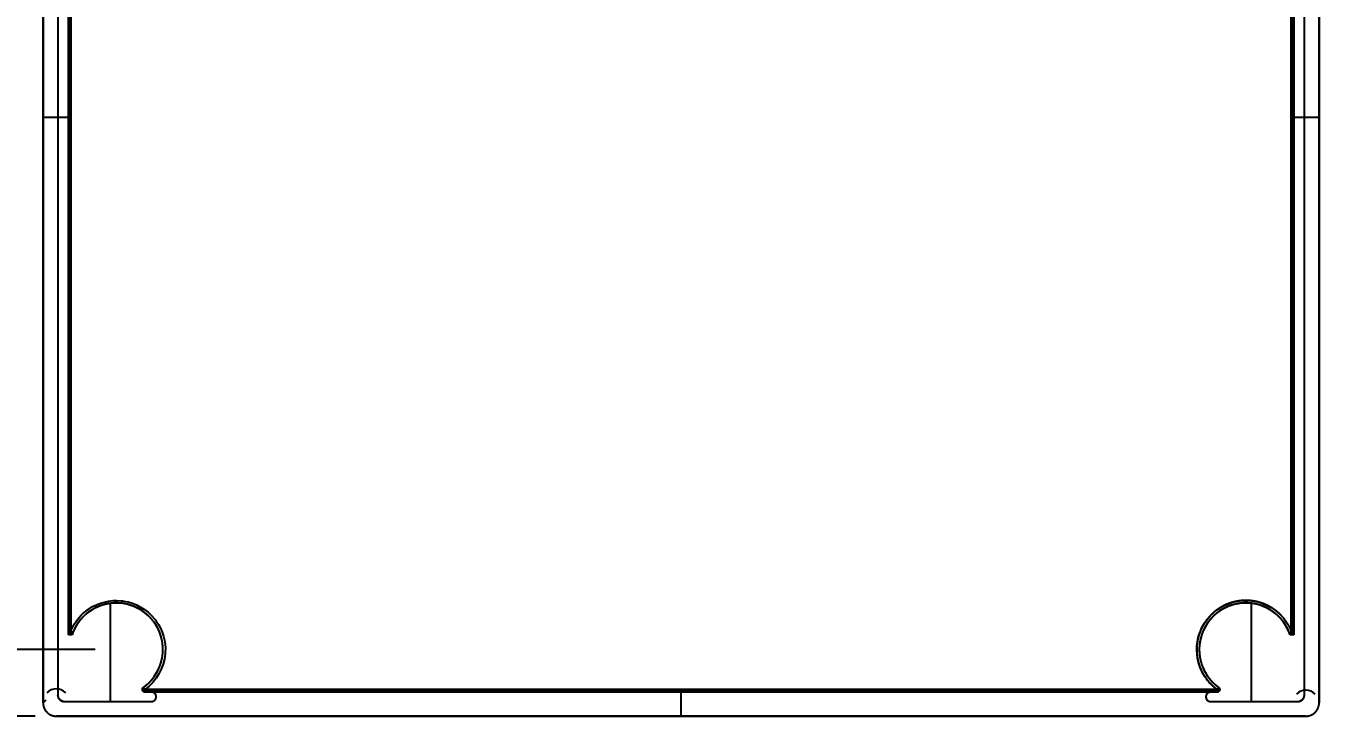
# Model space of a CAD drawing. Header units: inches. Extents: x 220 to 414, y 385 to 656.
# Drawn here: x 270.1 to 367.3, y 552.1 to 604 of the extents above; entities that cross this region are included whole.
import ezdxf

# ---------------------------------------------------------------- set-up
doc = ezdxf.new("R2010")
doc.units = ezdxf.units.IN
doc.layers.add('1', color=7, linetype='Continuous', true_color=0xffffff)
doc.styles.add('blockfont', font='simplex.shx')
doc.dimstyles.get("Standard").update_dxf_attribs({"dimtxt": 0.18, "dimasz": 0.18, "dimexe": 0.18, "dimexo": 0.0625, "dimgap": 0.09, "dimtad": 0, "dimtih": 1, "dimtoh": 1, "dimdec": 4, "dimzin": 0, "dimdsep": 46, "dimtxsty": 'Standard', "dimcen": 0.09, "dimadec": 0, "dimazin": 0, "dimtfac": 1, "dimtdec": 4, "dimtofl": 0, "dimtmove": 0, "dimatfit": 3, "dimfxl": 0, "dimtolj": 1, "dimtzin": 0, "dimarcsym": 0})

# ---------------------------------------------------------------- blocks, each defined once
blk = doc.blocks.new('_D2')
at = {"layer": '1', "color": 7}
for p, q in [((275.435, 642.121), (223.136, 642.121)), ((226.311, 642.121), (225.46, 638.946)), ((226.311, 642.121), (226.311, 600.301)), ((226.311, 642.121), (227.161, 638.946)), ((227.161, 638.946), (225.46, 638.946)), ((226.311, 552.131), (226.311, 593.951)), ((226.311, 552.131), (225.46, 555.306)), ((225.46, 555.306), (227.161, 555.306)), ((226.311, 552.131), (227.161, 555.306)), ((270.78, 552.131), (223.136, 552.131))]:
    blk.add_line(p, q, dxfattribs=at)
at = {"layer": '1', "color": 7, "insert": (220.344, 594.513), "char_height": 3.175, "attachment_point": 7, "line_spacing_factor": 0.903614, "style": 'blockfont'}
blk.add_mtext('\\W01.350;\\Fsimplex.shx;90.0', dxfattribs=at)
blk = doc.blocks.new('_D10')
at = {"layer": '1', "color": 7}
for p, q in [((280.282, 621.085), (258.55, 621.085)), ((261.725, 621.085), (260.874, 617.91)), ((261.725, 621.085), (261.725, 600.308)), ((261.725, 621.085), (262.576, 617.91)), ((262.576, 617.91), (260.874, 617.91)), ((261.725, 552.131), (261.725, 593.958)), ((261.725, 552.131), (260.874, 555.306)), ((260.874, 555.306), (262.576, 555.306)), ((261.725, 552.131), (262.576, 555.306)), ((270.78, 552.131), (258.55, 552.131))]:
    blk.add_line(p, q, dxfattribs=at)
at = {"layer": '1', "color": 7, "insert": (255.759, 594.52), "char_height": 3.175, "attachment_point": 7, "line_spacing_factor": 0.903614, "style": 'blockfont'}
blk.add_mtext('\\W01.350;\\Fsimplex.shx;69.0', dxfattribs=at)
blk = doc.blocks.new('_D14')
at = {"layer": '1', "color": 7}
for p, q in [((275.285, 637.116), (242.048, 637.116)), ((245.223, 637.116), (244.372, 633.941)), ((245.223, 637.116), (245.223, 600.301)), ((245.223, 637.116), (246.074, 633.941)), ((246.074, 633.941), (244.372, 633.941)), ((245.223, 557.136), (245.223, 593.951)), ((245.223, 557.136), (244.372, 560.311)), ((244.372, 560.311), (246.074, 560.311)), ((245.223, 557.136), (246.074, 560.311)), ((275.285, 557.136), (242.048, 557.136))]:
    blk.add_line(p, q, dxfattribs=at)
at = {"layer": '1', "color": 7, "insert": (239.257, 594.513), "char_height": 3.175, "attachment_point": 7, "line_spacing_factor": 0.903614, "style": 'blockfont'}
blk.add_mtext('\\W01.350;\\Fsimplex.shx;80.0', dxfattribs=at)

msp = doc.modelspace()

# ---------------------------------------------------------------- linework, layer by layer
at = {"layer": '1', "color": 21}
for p, q in [((271.36678, 553.1324), (271.36678, 641.11993)), ((367.26209, 641.11993), (367.26209, 553.1324)), ((271.36678, 553.1324), (271.60358, 553.3692)), ((319.31443, 553.94165), (319.31443, 553.93324)), ((366.26113, 552.13144), (272.36773, 552.13144))]:
    msp.add_line(p, q, dxfattribs=at)
at = {"layer": '1', "color": 191}
for p, q in [((271.36678, 641.1199), (271.36678, 553.13244)), ((272.46787, 640.5193), (272.46787, 553.73304)), ((272.46787, 640.5193), (272.46787, 553.73304)), ((366.16099, 553.73304), (366.16099, 640.5193)), ((366.16099, 553.73304), (366.16099, 640.5193)), ((367.26209, 553.13244), (367.26209, 641.1199)), ((273.26867, 558.23751), (273.26867, 636.01482)), ((273.26867, 558.23751), (273.26867, 636.01482)), ((273.36301, 558.38885), (273.36301, 635.86348)), ((273.45735, 558.5402), (273.45735, 635.71214)), ((273.45735, 635.71214), (273.45735, 558.5402)), ((365.17152, 635.71212), (365.17152, 558.5402)), ((365.17152, 558.5402), (365.17152, 635.71212)), ((365.26586, 635.86347), (365.26586, 558.38885)), ((365.3602, 636.01482), (365.3602, 558.23751)), ((365.3602, 636.01482), (365.3602, 558.23751)), ((272.46787, 597.12617), (271.36678, 597.12617)), ((273.26867, 597.12617), (272.46787, 597.12617)), ((273.26867, 597.12617), (273.45735, 597.12617)), ((365.3602, 597.12617), (365.17152, 597.12617)), ((366.16099, 597.12617), (365.3602, 597.12617)), ((367.26209, 597.12617), (366.16099, 597.12617)), ((276.44613, 553.23254), (276.44613, 560.59488)), ((362.18275, 553.23254), (362.18275, 560.59488)), ((273.45735, 558.5402), (273.26867, 558.23751)), ((273.26867, 558.23751), (273.45735, 558.5402)), ((273.54629, 558.23751), (273.26867, 558.23751)), ((273.54629, 558.23751), (273.26867, 558.23751)), ((273.50156, 558.38976), (273.36358, 558.38976)), ((273.40748, 558.23751), (273.40748, 558.46019)), ((273.45735, 558.5402), (273.54629, 558.23751)), ((273.54629, 558.23751), (273.45735, 558.5402)), ((365.17152, 558.5402), (365.08258, 558.23751)), ((365.08258, 558.23751), (365.17152, 558.5402)), ((365.3602, 558.23751), (365.08258, 558.23751)), ((365.3602, 558.23751), (365.08258, 558.23751)), ((365.26529, 558.38976), (365.12731, 558.38976)), ((365.17152, 558.5402), (365.3602, 558.23751)), ((365.3602, 558.23751), (365.17152, 558.5402)), ((365.22139, 558.23751), (365.22139, 558.46019)), ((278.97806, 554.21924), (279.03327, 554.14274)), ((279.03327, 554.14274), (278.97806, 554.21924)), ((279.04001, 554.12192), (279.04001, 554.02758)), ((279.04001, 554.02758), (279.04001, 554.12192)), ((279.04001, 554.12192), (359.58886, 554.12192)), ((359.58887, 554.02758), (279.04001, 554.02758)), ((319.31444, 553.94162), (319.31444, 554.12192)), ((359.58886, 554.02758), (359.58886, 554.12192)), ((359.58886, 554.12192), (359.58887, 554.02759)), ((359.59558, 554.14276), (359.6508, 554.21925)), ((359.6508, 554.21925), (359.59558, 554.14276)), ((272.96837, 553.23254), (279.52488, 553.23254)), ((272.96837, 553.23254), (279.52488, 553.23254)), ((279.52488, 553.93324), (279.04001, 553.93324)), ((279.52488, 553.93324), (279.04001, 553.93324)), ((359.10398, 553.94162), (279.52488, 553.94162)), ((359.10398, 553.93324), (279.52488, 553.93324)), ((319.31443, 552.13144), (319.31443, 553.93324)), ((359.58885, 553.93324), (359.10398, 553.93324)), ((359.58887, 553.93324), (359.10398, 553.93324)), ((359.10398, 553.23254), (365.6605, 553.23254)), ((359.10398, 553.23254), (365.6605, 553.23254)), ((272.36777, 552.13144), (366.26109, 552.13144))]:
    msp.add_line(p, q, dxfattribs=at)
for centre, start, end in [((272.99129, 553.75782), 182.710747, 267.5010723), ((365.63572, 553.75596), 272.7107482, 357.5010849)]:
    msp.add_arc(centre, 0.52701, start, end, dxfattribs=at)
at = {"layer": '1', "color": 21}
for centre, start_param, end_param in [((272.36497, 553.18521), 0.78555047, 2.35611834), ((366.26389, 553.07244), 0.78547432, 2.35604219)]:
    msp.add_ellipse(centre, major_axis=(1.00099, 0), ratio=0.99992385, start_param=start_param, end_param=end_param, dxfattribs=at)
at = {"layer": '1', "color": 191}
for points, degree, knots in [([(273.45735, 558.5402), (273.65714, 559.02523), (274.07802, 559.64139), (275.32286, 560.61368), (276.46719, 560.90731), (278.26358, 560.67739), (279.23538, 560.11772), (280.3386, 558.67575), (280.61629, 557.7053), (280.47089, 555.79171), (279.8835, 554.75741), (279.03327, 554.14274)], 3, [0, 0, 0, 0, 0.11538462, 0.16, 0.34615385, 0.36, 0.56, 0.57692308, 0.76, 0.76923077, 1, 1, 1, 1]), ([(359.59558, 554.14276), (359.17047, 554.4501), (358.66938, 555.00299), (358.01401, 556.44016), (357.99518, 557.62141), (358.63745, 559.31473), (359.40821, 560.12932), (361.06759, 560.86608), (362.07603, 560.90994), (363.90303, 560.32254), (364.77194, 559.51027), (365.17152, 558.5402)], 3, [0, 0, 0, 0, 0.11538462, 0.16, 0.34615385, 0.36, 0.56, 0.57692308, 0.76, 0.76923077, 1, 1, 1, 1]), ([(365.17152, 558.5402), (365.1519, 558.5879), (365.11051, 558.68114), (365.04372, 558.82098), (364.93696, 559.01569), (364.82525, 559.19157), (364.70435, 559.36295), (364.57186, 559.52698), (364.43043, 559.68547), (364.27801, 559.83515), (364.11709, 559.97816), (363.94598, 560.11089), (363.76701, 560.23578), (363.57895, 560.34892), (363.38394, 560.45304), (363.18123, 560.54402), (362.97279, 560.62489), (362.75837, 560.6914), (362.53975, 560.74688), (362.31717, 560.78708), (362.09216, 560.81559), (361.86541, 560.82827), (361.6382, 560.82897), (361.4116, 560.81371), (361.1865, 560.7866), (360.96432, 560.74387), (360.74551, 560.68977), (360.53175, 560.62081), (360.32303, 560.54129), (360.12123, 560.448), (359.92583, 560.34517), (359.73889, 560.2299), (359.55941, 560.10623), (359.38964, 559.97156), (359.22808, 559.82967), (359.07717, 559.67826), (358.93501, 559.52078), (358.80417, 559.35526), (358.63059, 559.11216), (358.52901, 558.92935), (358.42899, 558.74935), (358.34925, 558.55835), (358.27059, 558.36994), (358.21294, 558.17296), (358.15596, 557.97824), (358.08541, 557.57838), (358.05911, 557.1743), (358.07712, 556.76986), (358.1394, 556.36891), (358.2458, 555.97538), (358.36361, 555.67582), (358.45102, 555.48933), (358.58966, 555.22702), (358.82578, 554.88106), (359.04302, 554.62978), (359.19278, 554.47799), (359.33978, 554.34311), (359.50664, 554.20704), (359.59558, 554.14276)], 2, [0, 0, 0, 0.0078125, 0.015625, 0.03125, 0.04910714, 0.0625, 0.08035714, 0.09375, 0.11160714, 0.125, 0.14285714, 0.15625, 0.17410714, 0.1875, 0.20535714, 0.21875, 0.23660714, 0.25, 0.26785714, 0.28125, 0.29910714, 0.3125, 0.33035714, 0.34375, 0.36160714, 0.375, 0.39285714, 0.40625, 0.42410714, 0.4375, 0.45535714, 0.46875, 0.48660714, 0.5, 0.51785714, 0.53125, 0.54910714, 0.5625, 0.59375, 0.59375, 0.625, 0.625, 0.65625, 0.65625, 0.6875, 0.71875, 0.75, 0.78125, 0.8125, 0.84375, 0.86160714, 0.875, 0.90625, 0.9375, 0.95535714, 0.96875, 0.984375, 1, 1, 1]), ([(278.92285, 554.29574), (279.7448, 554.89014), (280.30376, 555.89894), (280.41746, 557.74892), (280.12306, 558.682), (279.02078, 560.05117), (278.05641, 560.55553), (276.3061, 560.6925), (275.21138, 560.36036), (274.07693, 559.33788), (273.7061, 558.71886), (273.54629, 558.23751)], 3, [0, 0, 0, 0, 0.23076923, 0.24, 0.42307692, 0.44, 0.64, 0.65384615, 0.84, 0.88461538, 1, 1, 1, 1]), ([(278.92285, 554.29574), (278.9654, 554.32649), (279.0473, 554.38937), (279.16792, 554.48783), (279.33123, 554.63807), (279.47332, 554.78768), (279.60713, 554.94358), (279.72983, 555.10756), (279.84373, 555.27678), (279.94585, 555.4527), (280.0388, 555.63284), (280.11946, 555.81827), (280.19066, 556.00692), (280.24922, 556.19948), (280.29815, 556.39428), (280.33418, 556.59162), (280.37174, 556.87544), (280.37867, 557.27612), (280.3482, 557.58949), (280.31581, 557.78731), (280.25557, 558.06807), (280.15421, 558.36785), (280.0771, 558.55445), (279.99061, 558.73756), (279.89195, 558.91501), (279.7842, 559.08796), (279.66485, 559.25384), (279.53681, 559.4142), (279.39787, 559.56611), (279.25082, 559.71145), (279.09377, 559.84698), (278.92932, 559.97491), (278.756, 560.09174), (278.57618, 560.19998), (278.38883, 560.29594), (278.19607, 560.38242), (277.99732, 560.45558), (277.79447, 560.51853), (277.58737, 560.56735), (277.3776, 560.6054), (277.16545, 560.62881), (276.9522, 560.64111), (276.7386, 560.63855), (276.52553, 560.62484), (276.31408, 560.59636), (276.1047, 560.55695), (275.89886, 560.5032), (275.69661, 560.43898), (275.49973, 560.36113), (275.30777, 560.2735), (275.1228, 560.17318), (274.94394, 560.06393), (274.77348, 559.94311), (274.6101, 559.81432), (274.45632, 559.67522), (274.31041, 559.52917), (274.17509, 559.37415), (274.04825, 559.21321), (273.93277, 559.04469), (273.82625, 558.87129), (273.7317, 558.69169), (273.61004, 558.42991), (273.54629, 558.23751)], 2, [0, 0, 0, 0.0078125, 0.015625, 0.03125, 0.04910714, 0.0625, 0.08035714, 0.09375, 0.11160714, 0.125, 0.14285714, 0.15625, 0.17410714, 0.1875, 0.20535714, 0.21875, 0.25, 0.28125, 0.29910714, 0.3125, 0.34375, 0.36160714, 0.375, 0.39285714, 0.40625, 0.42410714, 0.4375, 0.45535714, 0.46875, 0.48660714, 0.5, 0.51785714, 0.53125, 0.54910714, 0.5625, 0.58035714, 0.59375, 0.61160714, 0.625, 0.64285714, 0.65625, 0.67410714, 0.6875, 0.70535714, 0.71875, 0.73660714, 0.75, 0.76785714, 0.78125, 0.79910714, 0.8125, 0.83035714, 0.84375, 0.86160714, 0.875, 0.89285714, 0.90625, 0.92410714, 0.9375, 0.95535714, 0.96875, 1, 1, 1]), ([(365.08258, 558.23751), (364.76296, 559.2002), (363.96904, 560.03674), (362.23895, 560.70167), (361.26053, 560.70159), (359.6232, 560.06224), (358.8521, 559.29426), (358.19495, 557.66622), (358.18239, 556.5223), (358.81625, 555.13282), (359.29505, 554.59295), (359.70602, 554.29575)], 3, [0, 0, 0, 0, 0.23076923, 0.24, 0.42307692, 0.44, 0.64, 0.65384615, 0.84, 0.88461538, 1, 1, 1, 1]), ([(365.08258, 558.23751), (365.06666, 558.28556), (365.03253, 558.37953), (364.97674, 558.52041), (364.88541, 558.71707), (364.78796, 558.8951), (364.68139, 559.06869), (364.56318, 559.2353), (364.43626, 559.39644), (364.2984, 559.5492), (364.15238, 559.69546), (363.99632, 559.83198), (363.83281, 559.96096), (363.66035, 560.07891), (363.48134, 560.18832), (363.29471, 560.28552), (363.10262, 560.37328), (362.90445, 560.44778), (362.70208, 560.5121), (362.49536, 560.56234), (362.2859, 560.60183), (362.07397, 560.62669), (361.86082, 560.64048), (361.64718, 560.63938), (361.43401, 560.62714), (361.22234, 560.60013), (361.01265, 560.56216), (360.80641, 560.50981), (360.60367, 560.44697), (360.40619, 560.37044), (360.21357, 560.2841), (360.02786, 560.185), (359.84818, 560.07692), (359.67683, 559.9572), (359.51252, 559.82946), (359.35775, 559.69134), (359.2108, 559.5462), (359.07439, 559.39202), (358.94644, 559.23186), (358.8298, 559.06404), (358.7221, 558.89129), (358.62635, 558.71226), (358.53986, 558.52931), (358.46578, 558.34149), (358.40122, 558.15075), (358.34939, 557.95651), (358.30724, 557.76032), (358.27803, 557.562), (358.25024, 557.27716), (358.25706, 556.87647), (358.29829, 556.56422), (358.33748, 556.36748), (358.40742, 556.08867), (358.51922, 555.7922), (358.60287, 555.6081), (358.69584, 555.42778), (358.80081, 555.25356), (358.91477, 555.08413), (359.04014, 554.92219), (359.17404, 554.76609), (359.31858, 554.61885), (359.46012, 554.48855), (359.62071, 554.3574), (359.70602, 554.29574)], 2, [0, 0, 0, 0.0078125, 0.015625, 0.03125, 0.04910714, 0.0625, 0.08035714, 0.09375, 0.11160714, 0.125, 0.14285714, 0.15625, 0.17410714, 0.1875, 0.20535714, 0.21875, 0.23660714, 0.25, 0.26785714, 0.28125, 0.29910714, 0.3125, 0.33035714, 0.34375, 0.36160714, 0.375, 0.39285714, 0.40625, 0.42410714, 0.4375, 0.45535714, 0.46875, 0.48660714, 0.5, 0.51785714, 0.53125, 0.54910714, 0.5625, 0.58035714, 0.59375, 0.61160714, 0.625, 0.64285714, 0.65625, 0.67410714, 0.6875, 0.70535714, 0.71875, 0.75, 0.78125, 0.79910714, 0.8125, 0.84375, 0.86160714, 0.875, 0.89285714, 0.90625, 0.92410714, 0.9375, 0.95535714, 0.96875, 0.984375, 1, 1, 1]), ([(279.04001, 553.93324), (278.9146, 553.93416), (278.78168, 554.12612), (278.88913, 554.27102), (278.92285, 554.29574)], 3, [0, 0, 0, 0, 0.75, 1, 1, 1, 1]), ([(279.04001, 553.93324), (279.03072, 553.93348), (279.02153, 553.9341), (279.01242, 553.93514), (279.00338, 553.93662), (278.99442, 553.93851), (278.98555, 553.94079), (278.97678, 553.94347), (278.96817, 553.94657), (278.95973, 553.95005), (278.95147, 553.95388), (278.94341, 553.95806), (278.93559, 553.96262), (278.92801, 553.96751), (278.92065, 553.97271), (278.91356, 553.97821), (278.90675, 553.98403), (278.90023, 553.99013), (278.89399, 553.99648), (278.88805, 554.00307), (278.88245, 554.00993), (278.87717, 554.017), (278.8722, 554.02426), (278.86469, 554.0368), (278.86063, 554.04455), (278.85616, 554.05423), (278.85288, 554.06229), (278.84996, 554.07047), (278.84742, 554.07877), (278.84525, 554.08716), (278.84342, 554.09561), (278.84196, 554.10413), (278.84089, 554.11271), (278.8402, 554.12131), (278.83985, 554.12993), (278.83987, 554.13856), (278.84029, 554.14718), (278.84108, 554.15578), (278.84222, 554.16434), (278.84372, 554.17286), (278.84563, 554.1813), (278.84789, 554.18966), (278.8505, 554.19794), (278.85346, 554.20611), (278.86269, 554.22633), (278.86935, 554.23811), (278.87809, 554.25114), (278.88782, 554.26348), (278.89856, 554.27507), (278.91021, 554.28582), (278.92285, 554.29574)], 2, [0, 0, 0, 0.01953125, 0.03515625, 0.0546875, 0.0703125, 0.08984375, 0.10546875, 0.125, 0.140625, 0.16015625, 0.17578125, 0.1953125, 0.2109375, 0.23046875, 0.24609375, 0.265625, 0.28125, 0.30078125, 0.31640625, 0.3359375, 0.3515625, 0.37109375, 0.38671875, 0.41796875, 0.43359375, 0.45703125, 0.47265625, 0.4921875, 0.5078125, 0.52734375, 0.54296875, 0.5625, 0.578125, 0.59765625, 0.61328125, 0.6328125, 0.6484375, 0.66796875, 0.68359375, 0.703125, 0.71875, 0.73828125, 0.75390625, 0.7734375, 0.81630859, 0.84692383, 0.87475586, 0.9095459, 0.93737793, 1, 1, 1]), ([(279.03419, 554.14342), (279.03051, 554.14061), (279.02674, 554.13329), (279.03281, 554.12197), (279.04001, 554.12192)], 3, [0, 0, 0, 0, 0.25, 1, 1, 1, 1]), ([(279.04001, 554.12192), (279.05984, 554.14233), (279.07757, 554.15996), (279.09699, 554.17927), (279.11936, 554.20048), (279.12275, 554.20366)], 2, [0, 0, 0, 0.46040353, 0.46040353, 0.92080705, 1, 1, 1]), ([(359.58772, 554.12191), (359.59235, 554.12203), (359.59969, 554.12577), (359.6014, 554.1385), (359.59558, 554.14276)], 3, [0, 0, 0, 0, 0.25, 1, 1, 1, 1]), ([(359.70602, 554.29574), (359.71322, 554.29025), (359.72013, 554.28453), (359.72674, 554.27856), (359.73303, 554.27231), (359.73902, 554.26579), (359.74473, 554.25903), (359.75014, 554.25204), (359.75519, 554.24481), (359.75992, 554.23739), (359.76432, 554.2298), (359.76837, 554.22206), (359.77205, 554.21415), (359.77537, 554.2061), (359.77836, 554.19794), (359.781, 554.18967), (359.78323, 554.1813), (359.78511, 554.17285), (359.78664, 554.16434), (359.78781, 554.15578), (359.78857, 554.14718), (359.78897, 554.13856), (359.78902, 554.12993), (359.78869, 554.12131), (359.78767, 554.10984), (359.78645, 554.10129), (359.78449, 554.0909), (359.78246, 554.08249), (359.78006, 554.07416), (359.77732, 554.06592), (359.77422, 554.05779), (359.77074, 554.0498), (359.76691, 554.04195), (359.76276, 554.03425), (359.75826, 554.02672), (359.75339, 554.01939), (359.7482, 554.01226), (359.74271, 554.00534), (359.7369, 553.99864), (359.73075, 553.99221), (359.72431, 553.98604), (359.7176, 553.98013), (359.71061, 553.9745), (359.70334, 553.9692), (359.69664, 553.96473), (359.68104, 553.95572), (359.66837, 553.94968), (359.65317, 553.94385), (359.63752, 553.93925), (359.62154, 553.93592), (359.60534, 553.93391), (359.58885, 553.93324)], 2, [0, 0, 0, 0.01953125, 0.03515625, 0.0546875, 0.0703125, 0.08984375, 0.10546875, 0.125, 0.140625, 0.16015625, 0.17578125, 0.1953125, 0.2109375, 0.23046875, 0.24609375, 0.265625, 0.28125, 0.30078125, 0.31640625, 0.3359375, 0.3515625, 0.37109375, 0.38671875, 0.40625, 0.4296875, 0.4453125, 0.46875, 0.484375, 0.50390625, 0.51953125, 0.5390625, 0.5546875, 0.57421875, 0.58984375, 0.609375, 0.625, 0.64453125, 0.66015625, 0.6796875, 0.6953125, 0.71484375, 0.73046875, 0.75, 0.765625, 0.78370536, 0.81630859, 0.84692383, 0.87475586, 0.9095459, 0.93737793, 1, 1, 1]), ([(359.70602, 554.29574), (359.80717, 554.22159), (359.80259, 553.98815), (359.63066, 553.93355), (359.58885, 553.93324)], 3, [0, 0, 0, 0, 0.75, 1, 1, 1, 1]), ([(271.36678, 553.13244), (271.36679, 553.12023), (271.36733, 553.09719), (271.36901, 553.06153), (271.37577, 552.99028), (271.39381, 552.89646), (271.4208, 552.80452), (271.45657, 552.71527), (271.50095, 552.62949), (271.55367, 552.54798), (271.61439, 552.47153), (271.68269, 552.40094), (271.75807, 552.337), (271.8399, 552.28048), (271.92745, 552.23209), (272.01986, 552.1925), (272.11621, 552.16225), (272.20547, 552.14386), (272.27597, 552.1352), (272.33638, 552.13149), (272.36777, 552.13144)], 2, [0, 0, 0, 0.015625, 0.03125, 0.0625, 0.125, 0.1875, 0.25, 0.3125, 0.375, 0.4375, 0.5, 0.5625, 0.625, 0.6875, 0.75, 0.8125, 0.875, 0.925, 0.9625, 1, 1, 1]), ([(272.46787, 553.73381), (272.46787, 553.72921), (272.46794, 553.72461), (272.46805, 553.72001), (272.46818, 553.71541), (272.46835, 553.71082), (272.46859, 553.70622), (272.46887, 553.70163), (272.46917, 553.69704), (272.46951, 553.69245), (272.46991, 553.68787), (272.47036, 553.68329), (272.47083, 553.67871), (272.47134, 553.67414), (272.47192, 553.66958), (272.47253, 553.66502), (272.47317, 553.66046), (272.47385, 553.65591), (272.47459, 553.65137), (272.47537, 553.64684), (272.47617, 553.64231), (272.47702, 553.63779), (272.47793, 553.63328), (272.47887, 553.62878), (272.47984, 553.62428), (272.48086, 553.61979), (272.48193, 553.61532), (272.48304, 553.61085), (272.48418, 553.6064), (272.48536, 553.60195), (272.48659, 553.59752), (272.48786, 553.5931), (272.48916, 553.58868), (272.49051, 553.58428), (272.49191, 553.5799), (272.49334, 553.57553), (272.4948, 553.57117), (272.4963, 553.56682), (272.49786, 553.56249), (272.49945, 553.55817), (272.50108, 553.55387), (272.50274, 553.54958), (272.50446, 553.54531), (272.5062, 553.54106), (272.50798, 553.53681), (272.5098, 553.53259), (272.51168, 553.52839), (272.51358, 553.5242), (272.51551, 553.52002), (272.51749, 553.51587), (272.51951, 553.51174), (272.52157, 553.50762), (272.52365, 553.50352), (272.52578, 553.49944), (272.52796, 553.49539), (272.53016, 553.49135), (272.5324, 553.48733), (272.53467, 553.48333), (272.53699, 553.47936), (272.53935, 553.47541), (272.54173, 553.47147), (272.54415, 553.46756), (272.54661, 553.46368), (272.54911, 553.45981), (272.55164, 553.45597), (272.5542, 553.45215), (272.55681, 553.44835), (272.55944, 553.44458), (272.56211, 553.44083), (272.56481, 553.43711), (272.56755, 553.43342), (272.57032, 553.42975), (272.57312, 553.4261), (272.57596, 553.42247), (272.57883, 553.41888), (272.58174, 553.41531), (272.58466, 553.41176), (272.58762, 553.40824), (272.59062, 553.40475), (272.59365, 553.40129), (272.59672, 553.39786), (272.59982, 553.39446), (272.60294, 553.39108), (272.6061, 553.38774), (272.60929, 553.38443), (272.61251, 553.38114), (272.61576, 553.37788), (272.61903, 553.37465), (272.62235, 553.37146), (272.62569, 553.3683), (272.62905, 553.36516), (272.63244, 553.36205), (272.63587, 553.35899), (272.63933, 553.35595), (272.6428, 553.35293), (272.64631, 553.34995), (272.64985, 553.34702), (272.65341, 553.34411), (272.657, 553.34122), (272.66061, 553.33837), (272.66425, 553.33557), (272.66792, 553.33279), (272.67161, 553.33004), (272.67532, 553.32732), (272.67907, 553.32465), (272.68284, 553.32201), (272.68662, 553.3194), (272.69043, 553.31682), (272.69428, 553.31429), (272.69814, 553.31179), (272.70202, 553.30932), (272.70592, 553.30688), (272.70985, 553.3045), (272.7138, 553.30214), (272.71777, 553.29981), (272.72176, 553.29752), (272.72578, 553.29528), (272.72982, 553.29307), (272.73386, 553.29089), (272.73793, 553.28875), (272.74203, 553.28666), (272.74615, 553.2846), (272.75027, 553.28257), (272.75442, 553.28057), (272.75859, 553.27864), (272.76278, 553.27673), (272.76698, 553.27485), (272.7712, 553.27301), (272.77544, 553.27123), (272.77969, 553.26948), (272.78396, 553.26775), (272.78824, 553.26607), (272.79254, 553.26445), (272.80621, 553.25952), (272.82153, 553.25456), (272.82866, 553.25244), (272.83449, 553.25078), (272.84264, 553.24857), (272.85085, 553.24653), (272.8591, 553.24462), (272.86736, 553.24284), (272.87566, 553.24118), (272.884, 553.2397), (272.89235, 553.23835), (272.90074, 553.23713), (272.90913, 553.23604), (272.91754, 553.23513), (272.92598, 553.23434), (272.93441, 553.2337), (272.94287, 553.23317), (272.95135, 553.23283), (272.9599, 553.23262), (272.96837, 553.23254)], 2, [0, 0, 0, 0.0078125, 0.01171875, 0.01953125, 0.0234375, 0.03125, 0.03515625, 0.04296875, 0.046875, 0.0546875, 0.05859375, 0.06640625, 0.0703125, 0.078125, 0.08203125, 0.08984375, 0.09375, 0.1015625, 0.10546875, 0.11328125, 0.1171875, 0.125, 0.12890625, 0.13671875, 0.140625, 0.1484375, 0.15234375, 0.16015625, 0.1640625, 0.171875, 0.17578125, 0.18359375, 0.1875, 0.1953125, 0.19921875, 0.20703125, 0.2109375, 0.21875, 0.22265625, 0.23046875, 0.234375, 0.2421875, 0.24609375, 0.25390625, 0.2578125, 0.265625, 0.26953125, 0.27734375, 0.28125, 0.2890625, 0.29296875, 0.30078125, 0.3046875, 0.3125, 0.31640625, 0.32421875, 0.328125, 0.3359375, 0.33984375, 0.34765625, 0.3515625, 0.359375, 0.36328125, 0.37109375, 0.375, 0.3828125, 0.38671875, 0.39453125, 0.3984375, 0.40625, 0.41015625, 0.41796875, 0.421875, 0.4296875, 0.43359375, 0.44140625, 0.4453125, 0.45703125, 0.4609375, 0.46875, 0.47265625, 0.48046875, 0.484375, 0.4921875, 0.49609375, 0.50390625, 0.5078125, 0.515625, 0.51953125, 0.52734375, 0.53125, 0.5390625, 0.54296875, 0.55078125, 0.5546875, 0.5625, 0.56640625, 0.57421875, 0.578125, 0.5859375, 0.58984375, 0.59765625, 0.6015625, 0.609375, 0.61328125, 0.62109375, 0.625, 0.6328125, 0.63671875, 0.64453125, 0.6484375, 0.65625, 0.66015625, 0.66796875, 0.671875, 0.6796875, 0.68359375, 0.69140625, 0.6953125, 0.703125, 0.70703125, 0.71484375, 0.71875, 0.7265625, 0.73046875, 0.73828125, 0.7421875, 0.75, 0.75390625, 0.76171875, 0.765625, 0.7734375, 0.77734375, 0.80517578, 0.81630859, 0.82799805, 0.83300781, 0.84692383, 0.85388184, 0.86779785, 0.87475586, 0.88867188, 0.89562988, 0.9095459, 0.91650391, 0.93041992, 0.93737793, 0.95129395, 0.95825195, 0.97216797, 0.97912598, 1, 1, 1]), ([(279.52488, 553.23254), (279.52949, 553.23256), (279.53408, 553.23267), (279.53868, 553.2328), (279.55108, 553.23341), (279.57751, 553.23606), (279.61479, 553.24367), (279.64839, 553.25468), (279.68075, 553.26848), (279.71121, 553.28582), (279.73986, 553.30554), (279.76597, 553.32825), (279.78991, 553.35291), (279.81082, 553.37991), (279.8293, 553.40839), (279.84446, 553.43859), (279.85702, 553.46976), (279.86608, 553.50204), (279.87245, 553.53484), (279.87521, 553.56809), (279.87526, 553.60144), (279.87169, 553.63462), (279.86541, 553.66745), (279.85558, 553.69949), (279.84309, 553.73074), (279.8272, 553.76055), (279.80877, 553.78913), (279.7872, 553.8156), (279.7633, 553.84036), (279.73663, 553.86241), (279.708, 553.88224), (279.67712, 553.8988), (279.64474, 553.91272), (279.61087, 553.92286), (279.57858, 553.92956), (279.55217, 553.93228), (279.5347, 553.9332), (279.52488, 553.93324)], 2, [0, 0, 0, 0.0078125, 0.0078125, 0.015625, 0.03125, 0.0625, 0.09821429, 0.125, 0.16071429, 0.1875, 0.22321429, 0.25, 0.28571429, 0.3125, 0.34821429, 0.375, 0.41071429, 0.4375, 0.47321429, 0.5, 0.53571429, 0.5625, 0.59821429, 0.625, 0.66071429, 0.6875, 0.72321429, 0.75, 0.78571429, 0.8125, 0.84821429, 0.875, 0.91071429, 0.9375, 0.96875, 0.984375, 1, 1, 1]), ([(279.52488, 553.23254), (279.66157, 553.23446), (279.92737, 553.41314), (279.84656, 553.83789), (279.61601, 553.93196), (279.52488, 553.93324)], 3, [0, 0, 0, 0, 0.375, 0.75, 1, 1, 1, 1]), ([(359.10398, 553.93324), (358.9673, 553.93131), (358.7015, 553.75263), (358.78231, 553.32789), (359.01286, 553.23383), (359.10398, 553.23254)], 3, [0, 0, 0, 0, 0.375, 0.75, 1, 1, 1, 1]), ([(359.10398, 553.93324), (359.09938, 553.93322), (359.09478, 553.93311), (359.09018, 553.93297), (359.07779, 553.93236), (359.05135, 553.92972), (359.01408, 553.92211), (358.98048, 553.9111), (358.94811, 553.8973), (358.91766, 553.87996), (358.88901, 553.86024), (358.8629, 553.83753), (358.83896, 553.81287), (358.81805, 553.78587), (358.79957, 553.75739), (358.78441, 553.72719), (358.77185, 553.69602), (358.76279, 553.66374), (358.75642, 553.63094), (358.75366, 553.59769), (358.75361, 553.56434), (358.75718, 553.53117), (358.76346, 553.49833), (358.77329, 553.46629), (358.78578, 553.43504), (358.80167, 553.40523), (358.8201, 553.37666), (358.84167, 553.35018), (358.86557, 553.32542), (358.89224, 553.30337), (358.92087, 553.28354), (358.95175, 553.26699), (358.98413, 553.25306), (359.018, 553.24292), (359.05028, 553.23623), (359.0767, 553.2335), (359.09416, 553.23258), (359.10398, 553.23254)], 2, [0, 0, 0, 0.0078125, 0.0078125, 0.015625, 0.03125, 0.0625, 0.09821429, 0.125, 0.16071429, 0.1875, 0.22321429, 0.25, 0.28571429, 0.3125, 0.34821429, 0.375, 0.41071429, 0.4375, 0.47321429, 0.5, 0.53571429, 0.5625, 0.59821429, 0.625, 0.66071429, 0.6875, 0.72321429, 0.75, 0.78571429, 0.8125, 0.84821429, 0.875, 0.91071429, 0.9375, 0.96875, 0.984375, 1, 1, 1]), ([(365.6605, 553.23254), (365.66528, 553.23255), (365.67006, 553.23264), (365.67483, 553.23276), (365.6796, 553.23291), (365.68436, 553.2331), (365.68911, 553.23336), (365.69386, 553.23367), (365.6986, 553.23399), (365.70334, 553.23436), (365.70807, 553.23481), (365.7128, 553.23529), (365.71752, 553.2358), (365.72224, 553.23635), (365.72695, 553.23697), (365.73166, 553.23764), (365.73636, 553.23832), (365.74106, 553.23905), (365.74574, 553.23985), (365.75042, 553.2407), (365.7551, 553.24156), (365.75976, 553.24247), (365.76441, 553.24345), (365.76905, 553.24447), (365.77369, 553.24551), (365.77831, 553.24659), (365.78291, 553.24774), (365.7875, 553.24893), (365.79209, 553.25015), (365.79666, 553.2514), (365.80121, 553.25273), (365.80574, 553.25409), (365.81027, 553.25547), (365.81478, 553.2569), (365.81927, 553.25839), (365.82375, 553.25992), (365.82821, 553.26148), (365.83266, 553.26306), (365.83708, 553.26473), (365.84149, 553.26642), (365.84588, 553.26814), (365.85026, 553.26989), (365.85461, 553.27172), (365.85894, 553.27357), (365.86326, 553.27545), (365.86756, 553.27736), (365.87183, 553.27935), (365.87608, 553.28136), (365.88032, 553.2834), (365.88454, 553.28547), (365.88872, 553.2876), (365.89288, 553.28977), (365.89704, 553.29196), (365.90117, 553.29418), (365.90526, 553.29647), (365.90933, 553.29879), (365.91338, 553.30113), (365.91742, 553.3035), (365.92141, 553.30593), (365.92538, 553.30839), (365.92934, 553.31088), (365.93328, 553.31339), (365.93717, 553.31596), (365.94104, 553.31857), (365.94489, 553.32119), (365.94872, 553.32384), (365.9525, 553.32655), (365.95626, 553.32929), (365.96001, 553.33205), (365.96373, 553.33483), (365.9674, 553.33768), (365.97105, 553.34055), (365.97468, 553.34344), (365.97828, 553.34635), (365.98184, 553.34932), (365.98537, 553.35232), (365.99351, 553.35941), (365.99696, 553.36248), (366.00035, 553.36562), (366.00372, 553.36877), (366.00707, 553.37195), (366.01039, 553.37514), (366.01366, 553.37839), (366.0169, 553.38166), (366.02012, 553.38494), (366.02332, 553.38825), (366.02646, 553.39161), (366.02957, 553.395), (366.03267, 553.3984), (366.03574, 553.40182), (366.03876, 553.4053), (366.04175, 553.40879), (366.04472, 553.4123), (366.04767, 553.41584), (366.05055, 553.41942), (366.05341, 553.42303), (366.05625, 553.42665), (366.05906, 553.43029), (366.06182, 553.43397), (366.06454, 553.43768), (366.06725, 553.4414), (366.06992, 553.44514), (366.07254, 553.44893), (366.07512, 553.45273), (366.07769, 553.45655), (366.08023, 553.46039), (366.0827, 553.46427), (366.08515, 553.46816), (366.08757, 553.47207), (366.08996, 553.476), (366.09229, 553.47997), (366.09459, 553.48395), (366.09687, 553.48795), (366.09912, 553.49196), (366.1013, 553.49601), (366.10346, 553.50008), (366.10559, 553.50415), (366.10768, 553.50825), (366.10971, 553.51238), (366.11172, 553.51652), (366.1137, 553.52067), (366.11564, 553.52484), (366.11752, 553.52904), (366.11937, 553.53325), (366.1212, 553.53747), (366.12298, 553.54171), (366.12471, 553.54598), (366.1264, 553.55026), (366.12807, 553.55454), (366.12969, 553.55885), (366.13126, 553.56317), (366.13279, 553.56751), (366.13633, 553.57787), (366.1397, 553.58856), (366.14488, 553.60707), (366.14793, 553.61934), (366.14951, 553.62646), (366.15089, 553.633), (366.15221, 553.63967), (366.15345, 553.64638), (366.15469, 553.65386), (366.15588, 553.66173), (366.15696, 553.6696), (366.15792, 553.67749), (366.15872, 553.68539), (366.15941, 553.6933), (366.15998, 553.70122), (366.16044, 553.70916), (366.16074, 553.7171), (366.16093, 553.72509), (366.16099, 553.73304)], 2, [0, 0, 0, 0.0078125, 0.01171875, 0.01953125, 0.0234375, 0.03125, 0.03515625, 0.04296875, 0.046875, 0.0546875, 0.05859375, 0.06640625, 0.0703125, 0.078125, 0.08203125, 0.08984375, 0.09375, 0.1015625, 0.10546875, 0.11328125, 0.1171875, 0.125, 0.12890625, 0.13671875, 0.140625, 0.1484375, 0.15234375, 0.16015625, 0.1640625, 0.171875, 0.17578125, 0.18359375, 0.1875, 0.1953125, 0.19921875, 0.20703125, 0.2109375, 0.21875, 0.22265625, 0.23046875, 0.234375, 0.2421875, 0.24609375, 0.25390625, 0.2578125, 0.265625, 0.26953125, 0.27734375, 0.28125, 0.2890625, 0.29296875, 0.30078125, 0.3046875, 0.3125, 0.31640625, 0.32421875, 0.328125, 0.3359375, 0.33984375, 0.34765625, 0.3515625, 0.359375, 0.36328125, 0.37109375, 0.375, 0.3828125, 0.38671875, 0.39453125, 0.3984375, 0.40625, 0.41015625, 0.41796875, 0.421875, 0.4296875, 0.43359375, 0.44140625, 0.453125, 0.4609375, 0.46484375, 0.47265625, 0.4765625, 0.484375, 0.48828125, 0.49609375, 0.5, 0.5078125, 0.51171875, 0.51953125, 0.5234375, 0.53125, 0.53515625, 0.54296875, 0.546875, 0.5546875, 0.55859375, 0.56640625, 0.5703125, 0.578125, 0.58203125, 0.58984375, 0.59375, 0.6015625, 0.60546875, 0.61328125, 0.6171875, 0.625, 0.62890625, 0.63671875, 0.640625, 0.6484375, 0.65234375, 0.66015625, 0.6640625, 0.671875, 0.67578125, 0.68359375, 0.6875, 0.6953125, 0.69921875, 0.70703125, 0.7109375, 0.71875, 0.72265625, 0.73046875, 0.734375, 0.7421875, 0.74609375, 0.75390625, 0.7578125, 0.765625, 0.76953125, 0.77734375, 0.79324777, 0.81630859, 0.83300781, 0.85336496, 0.8590904, 0.87077985, 0.87674386, 0.88867188, 0.89562988, 0.9095459, 0.91650391, 0.93041992, 0.93737793, 0.95129395, 0.95825195, 0.97216797, 0.97912598, 1, 1, 1]), ([(366.26109, 552.13144), (366.27412, 552.13146), (366.29866, 552.13207), (366.33665, 552.13398), (366.41236, 552.14164), (366.5116, 552.16198), (366.60798, 552.19212), (366.70044, 552.23162), (366.78805, 552.27991), (366.86994, 552.33635), (366.94539, 552.40021), (367.01378, 552.47073), (367.07459, 552.54713), (367.12739, 552.62859), (367.17186, 552.71433), (367.20773, 552.80354), (367.23481, 552.89546), (367.25113, 552.97988), (367.25878, 553.04625), (367.26206, 553.10302), (367.26209, 553.13244)], 2, [0, 0, 0, 0.015625, 0.03125, 0.0625, 0.125, 0.1875, 0.25, 0.3125, 0.375, 0.4375, 0.5, 0.5625, 0.625, 0.6875, 0.75, 0.8125, 0.875, 0.925, 0.9625, 1, 1, 1])]:
    msp.add_open_spline(points, degree=degree, knots=knots, dxfattribs=at)
for points, degree in [([(278.85592, 554.07559), (278.94303, 554.10291), (279.03013, 554.13023)], 2), ([(279.04001, 554.02758), (278.87355, 554.09083), (278.97806, 554.21924)], 2), ([(359.59558, 554.14276), (279.04001, 554.12192)], 1), ([(359.6508, 554.21925), (359.74875, 554.07054), (359.58886, 554.02758)], 2), ([(359.77197, 554.07258), (359.68535, 554.10141), (359.59873, 554.13024)], 2)]:
    msp.add_open_spline(points, degree=degree, dxfattribs=at)
at = {"layer": '1', "color": 21}
for points in [[(271.3668, 553.13244), (271.36678, 553.1324)], [(367.26209, 553.1324), (367.26207, 553.13244)], [(272.36773, 552.13144), (272.36777, 552.13146)], [(366.26109, 552.13146), (366.26113, 552.13144)]]:
    msp.add_open_spline(points, degree=1, dxfattribs=at)

# ---------------------------------------------------------------- dimensions: what is measured, and where the dimension line sits
at = {"layer": '1', "color": 7}
for base, p1, p2, picture, middle in [((219.55064, 595.53867), (275.43488, 642.12089), (270.78023, 552.13144), '_D2', (219.55064, 595.53867)), ((238.46299, 595.53867), (275.28475, 637.11591), (275.28475, 557.13642), '_D14', (238.46299, 595.53867)), ((254.96493, 595.54518), (280.28237, 621.08528), (270.78023, 552.13144), '_D10', (254.96493, 595.54518))]:
    dim = msp.add_linear_dim(base=base, p1=p1, p2=p2, angle=90, text=' <> ', dimstyle='Standard', override={"dimtxt": 3.175, "dimasz": 3.175, "dimexe": 3.175, "dimexo": 1.5875, "dimgap": 1.5875, "dimdec": 1, "dimblk1": 'CLOSEDBLANK', "dimclrd": 7, "dimclre": 7, "dimclrt": 7, "dimtm": -0.005, "dimtdec": 3}, dxfattribs=at)
    dim.commit()
    dim.dimension.update_dxf_attribs({"geometry": picture, "text_midpoint": middle})

doc.saveas('drawing.dxf')
